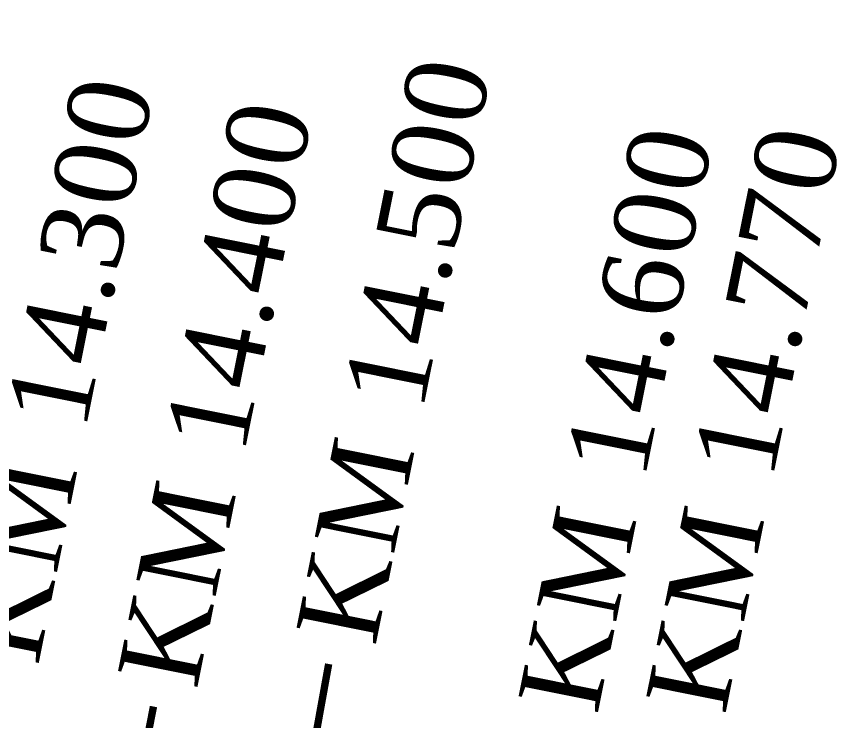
# Model space of a CAD drawing. Header units: inches. Extents: x -885 to 26362, y -28010 to 990.
# Drawn here: x 4381.29 to 4390.1, y -2388.64 to -2381.14 of the extents above; entities that cross this region are included whole.
import ezdxf

# ---------------------------------------------------------------- set-up
doc = ezdxf.new("R2010")
doc.units = ezdxf.units.IN
doc.header["$MEASUREMENT"] = 0
doc.layers.add('Text', color=7, linetype='Continuous')
doc.styles.add('Text', font='times.ttf', dxfattribs={"height": 240})

msp = doc.modelspace()

# ---------------------------------------------------------------- linework, layer by layer
at = {"layer": 'Text', "color": 0, "lineweight": 25, "const_width": 0.078483}
for points in [[(4384.183124, -2390.460398), (4384.620931, -2388.039563)], [(4382.42243, -2390.192233), (4382.75357, -2388.493078)]]:
    msp.add_lwpolyline(points, dxfattribs=at)

# ---------------------------------------------------------------- texts
at = {"layer": 'Text', "attachment_point": 1, "style": 'Text'}
for s, insert, char_height, rotation in [('{\\fTimes New Roman|b1|i0|c0|p18;\\H1.049x;\\T1.25;PADMA RIVER \\H0.9533x; \\H1.538x;D/S}', (4382.048222, -2375.657968), 1.12231097, 343.9449483), ('{\\T1.05;KM 14.500}', (4384.271182, -2387.689867), 0.86331613, 78.6406818), ('{\\T1.05;KM 14.300}', (4380.677307, -2387.895708), 0.86331613, 78.6406818), ('{\\T1.05;KM 14.400}', (4382.368622, -2388.150779), 0.86331613, 78.6406818), ('{\\T1.05;KM 14.600}', (4386.637453, -2388.419762), 0.86331613, 78.6406818), ('{\\T1.05;KM 14.770}', (4387.999138, -2388.419762), 0.86331613, 78.6406818)]:
    msp.add_mtext(s, dxfattribs=dict(at, insert=insert, char_height=char_height, rotation=rotation))

doc.saveas('drawing.dxf')
